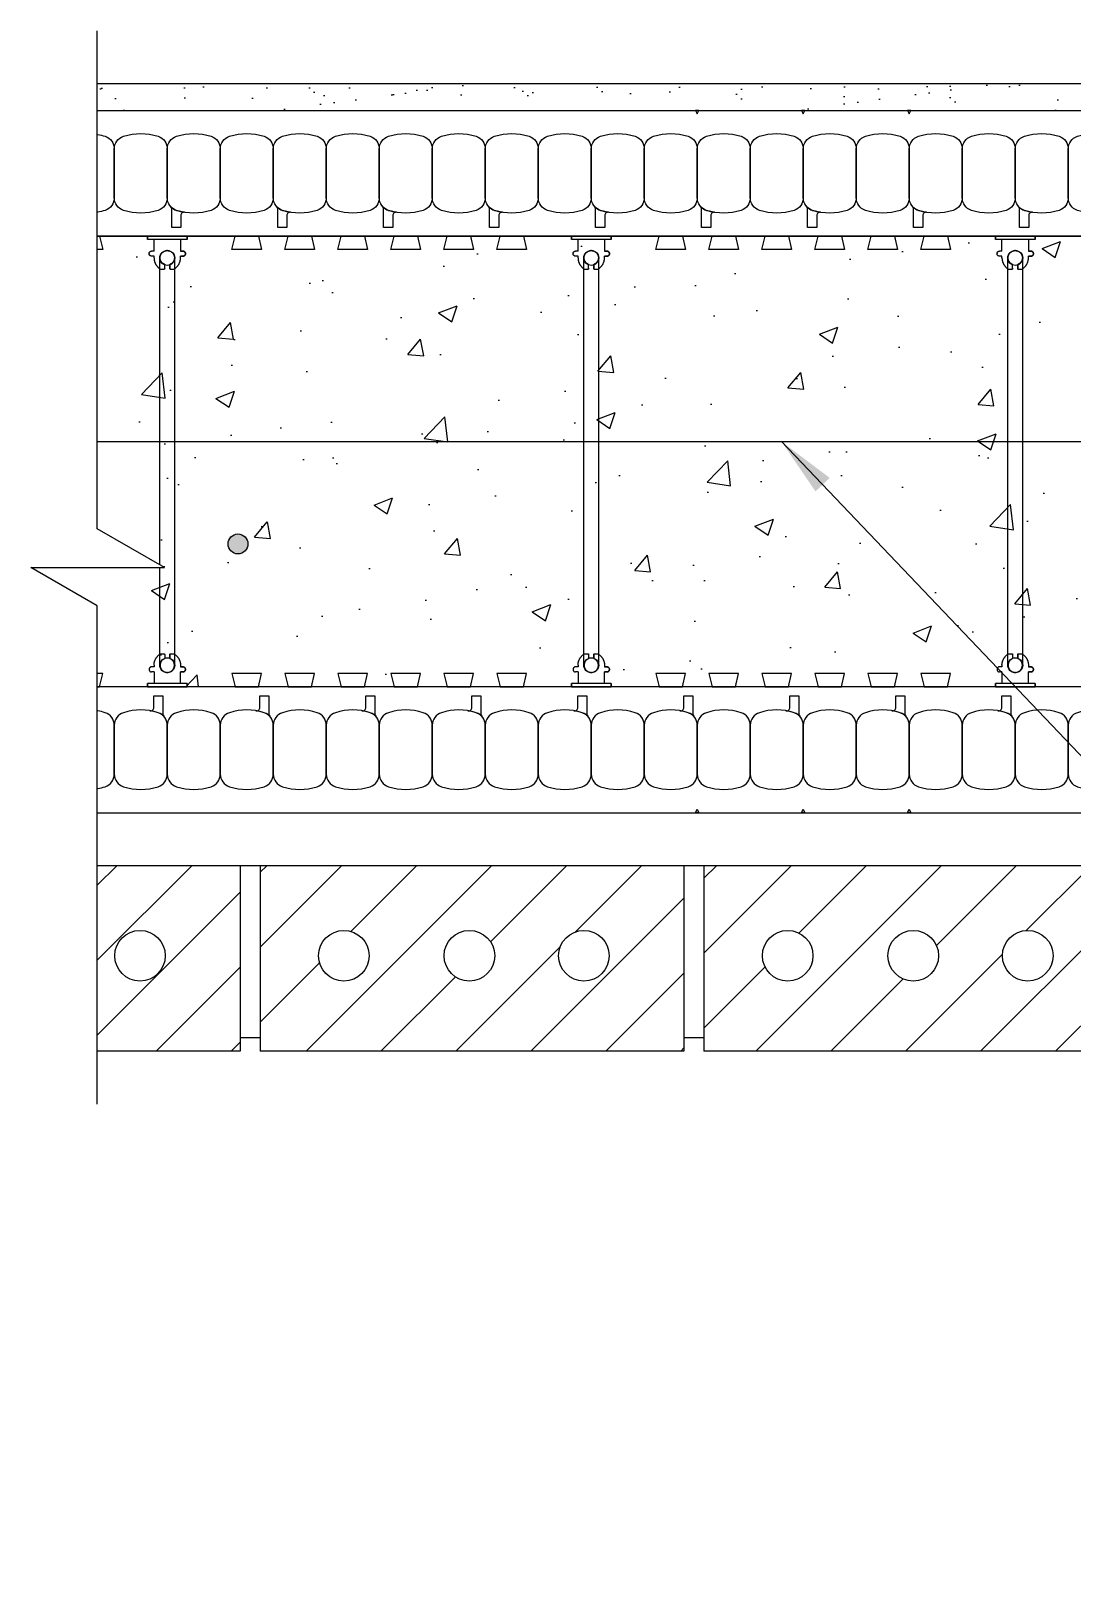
# Model space of a CAD drawing. Header units: inches. Extents: x 437.3 to 491.5, y 567.9 to 607.2.
# Drawn here: x 437.31 to 456.95, y 570.84 to 599.97 of the extents above; entities that cross this region are included whole.
import ezdxf

# ---------------------------------------------------------------- set-up
doc = ezdxf.new("R2010")
doc.units = ezdxf.units.IN
doc.header["$LTSCALE"] = 0.5
doc.header["$MEASUREMENT"] = 0
for name, color, linetype in [('HATCH', 12, 'Continuous'), ('LINE18', 9, 'Continuous'), ('line25', 2, 'Continuous'), ('LINE50', 5, 'Continuous'), ('LINE65', 3, 'Continuous'), ('LINE9', 9, 'Continuous'), ('TEXT', 4, 'Continuous')]:
    doc.layers.add(name, color=color, linetype=linetype)
doc.styles.add('DIM', font='romans.shx', dxfattribs={"width": 0.7})
doc.dimstyles.new('ext_12', dxfattribs={"dimscale": 12, "dimtxt": 0.09375, "dimasz": 0.09375, "dimexe": 0.09375, "dimexo": 0.0625, "dimgap": 0.0625, "dimtad": 1, "dimdec": 1, "dimzin": 3, "dimdsep": 46, "dimlunit": 4, "dimtxsty": 'DIM', "dimcen": 0.09, "dimdle": 0.09375, "dimclrt": 4, "dimadec": 0, "dimazin": 0, "dimtfac": 1, "dimtdec": 1, "dimtmove": 2, "dimatfit": 3, "dimfxl": 0, "dimfrac": 2, "dimtolj": 1, "dimtzin": 0, "dimarcsym": 0})

# ---------------------------------------------------------------- blocks, each defined once
blk = doc.blocks.new('Connector')
blk.add_point((0.271, 0))
at = {"layer": 'LINE9'}
for p, q in [((0, 0.375), (0, -0.375)), ((0.062, -0.375), (0.062, 0.375)), ((0.281, 0.25), (0.062, 0.25))]:
    blk.add_line(p, q, dxfattribs=at)
for points, weights in [([(0.007, 0.375), (0.004, 0.375), (0, 0.375)], [1, 0.972587069138, 0.950305488115]), ([(0.327, 0.343), (0.308, 0.343), (0.281, 0.317), (0.281, 0.297)], [1, 0.85355339, 0.85355339, 1]), ([(0.328, 0.343), (0.327, 0.343), (0.327, 0.343)], [1, 0.70710678, 1]), ([(0.375, 0.297), (0.375, 0.317), (0.348, 0.343), (0.329, 0.343)], [1, 0.85355339, 0.85355339, 1]), ([(0.406, 0.25), (0.546, 0.25), (0.619, 0.131)], [0.958404415409, 0.794674173519, 0.864651571113]), ([(0.619, 0.052), (0.612, 0.049), (0.604, 0.049)], [0.83615024178, 0.892081430621, 1]), ([(0.619, -0.131), (0.546, -0.25), (0.406, -0.25)], [0.864651574428, 0.794674169686, 0.958404415195]), ([(0.604, -0.049), (0.612, -0.049), (0.619, -0.052)], [1, 0.89208144177, 0.836150253337]), ([(0, -0.375), (0.004, -0.375), (0.007, -0.375)], [0.950305488115, 0.972587069138, 1]), ([(0.281, -0.297), (0.281, -0.317), (0.308, -0.343), (0.327, -0.343)], [1, 0.85355339, 0.85355339, 1]), ([(0.327, -0.343), (0.281, -0.343), (0.281, -0.297)], [1, 0.70710678, 1]), ([(0.329, -0.343), (0.348, -0.343), (0.375, -0.317), (0.375, -0.297)], [1, 0.85355339, 0.85355339, 1]), ([(0.375, -0.297), (0.375, -0.343), (0.329, -0.343)], [1, 0.70710678, 1])]:
    blk.add_rational_spline(points, weights, degree=2, dxfattribs=at)
for points, degree in [([(0, 0.375), (0.002, 0.375), (0.005, 0.375), (0.007, 0.375)], 3), ([(0.007, 0.375), (0.021, 0.375), (0.051, 0.375), (0.062, 0.375), (0.062, 0.375)], 3), ([(0.281, 0.25), (0.281, 0.297)], 1), ([(0.327, 0.343), (0.327, 0.343), (0.328, 0.343), (0.328, 0.343)], 3), ([(0.328, 0.343), (0.329, 0.343), (0.329, 0.343), (0.329, 0.343)], 3), ([(0.375, 0.25), (0.375, 0.297)], 1), ([(0.406, 0.25), (0.375, 0.25)], 1), ([(0.406, 0.25), (0.406, 0.25)], 1), ([(0.406, 0.25), (0.406, 0.25)], 1), ([(0.406, 0.25), (0.406, 0.25)], 1), ([(0.406, 0.25), (0.406, 0.25)], 1), ([(0.406, 0.25), (0.406, 0.25)], 1), ([(0.406, 0.25), (0.406, 0.25)], 1), ([(0.406, 0.25), (0.406, 0.25)], 1), ([(0.406, 0.25), (0.406, 0.25)], 1), ([(0.406, 0.25), (0.406, 0.25)], 1), ([(0.406, 0.25), (0.406, 0.25)], 1), ([(0.406, 0.25), (0.406, 0.25)], 1), ([(0.406, 0.25), (0.406, 0.25)], 1), ([(0.406, 0.25), (0.406, 0.25)], 1), ([(0.406, 0.25), (0.406, 0.25)], 1), ([(0.406, 0.25), (0.406, 0.25)], 1), ([(0.406, 0.25), (0.406, 0.25)], 1), ([(0.406, 0.25), (0.406, 0.25)], 1), ([(0.406, 0.25), (0.406, 0.25)], 1), ([(0.406, 0.25), (0.406, 0.25)], 1), ([(0.406, 0.25), (0.406, 0.25)], 1), ([(0.406, 0.25), (0.406, 0.25)], 1), ([(0.406, 0.25), (0.406, 0.25)], 1), ([(0.406, 0.25), (0.406, 0.25)], 1), ([(0.406, 0.25), (0.406, 0.25)], 1), ([(0.604, 0.049), (0.532, 0.049)], 1), ([(0.532, 0.049), (0.532, 0.049)], 1), ([(0.532, 0.049), (0.532, 0.049)], 1), ([(0.532, 0.049), (0.532, 0.049)], 1), ([(0.532, 0.049), (0.532, 0.049)], 1), ([(0.532, 0.049), (0.532, 0.049)], 1), ([(0.532, 0.049), (0.532, 0.049)], 1), ([(0.532, 0.049), (0.532, 0.049)], 1), ([(0.532, 0.049), (0.532, 0.049)], 1), ([(0.532, 0.049), (0.532, 0.049)], 1), ([(0.532, 0.049), (0.532, 0.049)], 1), ([(0.604, 0.049), (0.609, 0.049), (0.614, 0.05), (0.619, 0.052)], 3), ([(0.604, 0.049), (0.604, 0.049)], 1), ([(0.604, 0.049), (0.604, 0.049)], 1), ([(0.604, 0.049), (0.604, 0.049)], 1), ([(0.604, 0.049), (0.604, 0.049)], 1), ([(0.619, 0.131), (0.619, 0.052)], 1), ([(0.619, 0.131), (0.619, 0.131)], 1), ([(0.619, 0.131), (0.619, 0.131)], 1), ([(0.619, 0.131), (0.619, 0.131)], 1), ([(0.619, 0.131), (0.619, 0.131)], 1), ([(0.062, -0.25), (0.281, -0.25)], 1), ([(0.281, -0.297), (0.281, -0.25)], 1), ([(0.281, -0.25), (0.281, -0.297)], 1), ([(0.375, -0.25), (0.375, -0.297)], 1), ([(0.375, -0.297), (0.375, -0.25)], 1), ([(0.406, -0.25), (0.375, -0.25)], 1), ([(0.406, -0.25), (0.406, -0.25)], 1), ([(0.406, -0.25), (0.406, -0.25)], 1), ([(0.406, -0.25), (0.406, -0.25)], 1), ([(0.406, -0.25), (0.406, -0.25)], 1), ([(0.406, -0.25), (0.406, -0.25)], 1), ([(0.406, -0.25), (0.406, -0.25)], 1), ([(0.406, -0.25), (0.406, -0.25)], 1), ([(0.406, -0.25), (0.406, -0.25)], 1), ([(0.406, -0.25), (0.406, -0.25)], 1), ([(0.406, -0.25), (0.406, -0.25)], 1), ([(0.406, -0.25), (0.406, -0.25)], 1), ([(0.532, -0.049), (0.604, -0.049)], 1), ([(0.604, -0.049), (0.58, -0.049), (0.556, -0.049), (0.532, -0.049)], 3), ([(0.532, -0.049), (0.532, -0.049)], 1), ([(0.532, -0.049), (0.532, -0.049)], 1), ([(0.532, -0.049), (0.532, -0.049)], 1), ([(0.532, -0.049), (0.532, -0.049)], 1), ([(0.619, -0.052), (0.614, -0.05), (0.609, -0.049), (0.604, -0.049)], 3), ([(0.604, -0.049), (0.604, -0.049)], 1), ([(0.604, -0.049), (0.604, -0.049)], 1), ([(0.604, -0.049), (0.604, -0.049)], 1), ([(0.604, -0.049), (0.604, -0.049)], 1), ([(0.604, -0.049), (0.604, -0.049)], 1), ([(0.604, -0.049), (0.604, -0.049)], 1), ([(0.604, -0.049), (0.604, -0.049)], 1), ([(0.604, -0.049), (0.604, -0.049)], 1), ([(0.619, -0.052), (0.619, -0.131)], 1), ([(0.619, -0.131), (0.619, -0.131)], 1), ([(0.619, -0.131), (0.619, -0.131)], 1), ([(0.619, -0.131), (0.619, -0.131)], 1), ([(0.619, -0.131), (0.619, -0.131)], 1), ([(0.007, -0.375), (0.005, -0.375), (0.002, -0.375), (0, -0.375)], 3), ([(0.062, -0.375), (0.062, -0.375), (0.051, -0.375), (0.021, -0.375), (0.007, -0.375)], 3), ([(0.328, -0.343), (0.328, -0.343), (0.327, -0.343), (0.327, -0.343)], 3), ([(0.329, -0.343), (0.329, -0.343), (0.329, -0.343), (0.328, -0.343)], 3)]:
    blk.add_open_spline(points, degree=degree, dxfattribs=at)
for points, weights, knots in [([(0.062, 0.375), (0.062, 0.375), (0.046, 0.375), (0.03, 0.375), (0.007, 0.375)], [0.868718858569, 0.861102746415, 1, 0.861102734288, 0.868718859898], [0, 0, 0, 0.5, 0.5, 1, 1, 1]), ([(0.532, 0.049), (0.472, 0.203), (0.333, 0.113), (0.157, 0), (0.333, -0.113), (0.472, -0.203), (0.532, -0.049)], [0.899508922286, 0.599718215298, 1, 0.54226024, 1, 0.599718224335, 0.899508908749], [0, 0, 0, 0.318112, 0.318112, 0.681888, 0.681888, 1, 1, 1]), ([(0.007, -0.375), (0.03, -0.375), (0.046, -0.375), (0.062, -0.375), (0.062, -0.375)], [0.868718859319, 0.861102739573, 1, 0.861102742958, 0.868718858948], [0, 0, 0, 0.5, 0.5, 1, 1, 1])]:
    blk.add_rational_spline(points, weights, degree=2, knots=knots, dxfattribs=at)

msp = doc.modelspace()

# ---------------------------------------------------------------- hatches: boundary and pattern name
at = {"layer": 'HATCH'}
h = msp.add_hatch(dxfattribs=at)
h.set_pattern_fill('AR-SAND', color=256, scale=0.5, style=0)
h.set_pattern_definition([(37.5, (-2438.197, 139.0355), (-0.03149668, 0.96341188), [0, -0.76, 0, -0.85, 0, -0.8125]), (7.5, (-2438.197, 139.0355), (0.88488835, 1.41107303), [0, -0.41, 0, -0.685, 0, -0.2625]), (327.5, (-2438.812, 139.0355), (1.55707093, 0.00282953), [0, -0.25, 0, -0.9, 0, -1.175]), (317.5, (-2438.812, 139.0355), (1.5030633, 0.4388378), [0, -0.125, 0, -0.59, 0, -0.675])])
h.paths.add_polyline_path([(455.281, 598.972), (449.596, 598.972), (449.596, 598.472), (455.281, 598.472)])
h.paths.add_polyline_path([(465.993, 598.972), (455.281, 598.972), (455.281, 598.472), (465.993, 598.472)])
h.paths.add_polyline_path([(438.558, 598.972), (438.558, 598.472), (449.596, 598.472), (449.596, 598.972)])
h = msp.add_hatch(dxfattribs=at)
h.set_pattern_fill('AR-CONC', color=256, scale=0.5)
h.set_pattern_definition([(50, (0, 0), (3.586301, -0.313761), [0.375, -4.125]), (355, (0, 0), (-0.693757, 3.76096), [0.3, -3.3]), (100.45144, (0.299, -0.026), (2.892544, 3.4472), [0.318701, -3.50571]), (46.1842, (0, 1), (5.336207, -0.827596), [0.5625, -6.1875]), (96.6356, (0.4447, 0.931), (4.67331, 4.870593), [0.47805, -5.25857]), (351.1842, (0, 1), (4.67331, 4.870593), [0.45, -4.95]), (21, (0.5, 0.75), (2.984535, -2.013094), [0.375, -4.125]), (326, (0.5, 0.75), (1.216577, 3.62575), [0.3, -3.3]), (71.45144, (0.7487, 0.5822), (4.201112, 1.612656), [0.318701, -3.50571]), (37.5, (0, 0), (0.0607993, 1.6644693), [0, -3.26, 0, -3.35, 0, -3.3125]), (7.5, (0, 0), (1.3153477, 1.9720586), [0, -1.91, 0, -3.185, 0, -1.2625]), (327.5, (-1.115, 0), (2.6691122, -0.1127744), [0, -1.25, 0, -3.9, 0, -5.175]), (317.5, (-1.615, 0), (2.915931, 0.500525), [0, -1.625, 0, -2.59, 0, -3.675])])
h.paths.add_polyline_path([(438.558, 596.097), (467.88, 596.097), (467.88, 587.597), (438.558, 587.597), (438.558, 589.124), (437.306, 589.847), (439.828, 589.847), (438.558, 590.58)])
h = msp.add_hatch(dxfattribs=at)
h.set_pattern_fill('ANSI31', color=256, scale=8, style=0)
h.set_pattern_definition([(45, (-13.8634, -82.1147), (-0.7071068, 0.7071068), [])])
h.paths.add_polyline_path([(441.255, 584.222), (438.558, 584.222), (438.558, 580.722), (441.255, 580.722)])
h.paths.add_polyline_path([(438.889, 582.523, -1), (439.842, 582.523, -1)], flags=16)
h.paths.add_polyline_path([(449.63, 584.222), (441.63, 584.222), (441.63, 580.722), (449.63, 580.722)])
h.paths.add_polyline_path([(445.104, 582.523, -1), (446.057, 582.523, -1)], flags=16)
h.paths.add_polyline_path([(442.735, 582.523, -1), (443.688, 582.523, -1)], flags=16)
h.paths.add_polyline_path([(447.264, 582.523, -1), (448.217, 582.523, -1)], flags=16)
h.paths.add_polyline_path([(458.005, 584.222), (450.005, 584.222), (450.005, 580.722), (458.005, 580.722)])
h.paths.add_polyline_path([(453.479, 582.523, -1), (454.432, 582.523, -1)], flags=16)
h.paths.add_polyline_path([(455.639, 582.523, -1), (456.592, 582.523, -1)], flags=16)
h.paths.add_polyline_path([(451.11, 582.523, -1), (452.063, 582.523, -1)], flags=16)
h.paths.add_polyline_path([(466.38, 584.222), (458.38, 584.222), (458.38, 580.722), (466.38, 580.722)])
h.paths.add_polyline_path([(461.854, 582.523, -1), (462.807, 582.523, -1)], flags=16)
h.paths.add_polyline_path([(459.485, 582.523, -1), (460.438, 582.523, -1)], flags=16)
h.paths.add_polyline_path([(464.014, 582.523, -1), (464.967, 582.523, -1)], flags=16)
at = {"layer": 'LINE65'}
msp.add_hatch(color=256, dxfattribs=at).paths.add_polyline_path([(441.402, 590.292, 1), (441.027, 590.292, 1)])

# ---------------------------------------------------------------- linework, layer by layer
at = {"layer": 'LINE18'}
msp.add_lwpolyline([(438.558, 579.722), (438.558, 589.124), (437.306, 589.847), (439.828, 589.847), (438.558, 590.58), (438.558, 599.972)], dxfattribs=at)
at = {"layer": 'line25'}
for p, q in [((467.88, 596.097), (438.558, 596.097)), ((467.88, 587.597), (438.558, 587.597)), ((441.255, 584.222), (441.255, 580.722)), ((441.63, 584.222), (441.63, 580.722)), ((441.63, 584.222), (441.63, 580.722)), ((449.63, 584.222), (449.63, 580.722)), ((450.005, 584.222), (450.005, 580.722)), ((450.005, 584.222), (450.005, 580.722)), ((441.63, 580.972), (441.255, 580.972)), ((450.005, 580.972), (449.63, 580.972)), ((441.255, 580.722), (438.558, 580.722)), ((449.63, 580.722), (441.63, 580.722)), ((458.005, 580.722), (450.005, 580.722))]:
    msp.add_line(p, q, dxfattribs=at)
for points in [[(438.558, 596.097), (438.599, 596.097), (438.661, 595.847), (438.558, 595.847)], [(438.567, 587.597), (438.599, 587.597), (438.661, 587.847), (438.559, 587.847)]]:
    msp.add_lwpolyline(points, dxfattribs=at)
for points in [[(441.599, 596.097), (441.661, 595.847), (441.099, 595.847), (441.161, 596.097)], [(442.599, 596.097), (442.661, 595.847), (442.099, 595.847), (442.161, 596.097)], [(443.599, 596.097), (443.661, 595.847), (443.099, 595.847), (443.161, 596.097)], [(444.599, 596.097), (444.661, 595.847), (444.099, 595.847), (444.161, 596.097)], [(445.599, 596.097), (445.661, 595.847), (445.099, 595.847), (445.161, 596.097)], [(446.599, 596.097), (446.661, 595.847), (446.099, 595.847), (446.161, 596.097)], [(449.599, 596.097), (449.661, 595.847), (449.099, 595.847), (449.161, 596.097)], [(450.599, 596.097), (450.661, 595.847), (450.099, 595.847), (450.161, 596.097)], [(451.599, 596.097), (451.661, 595.847), (451.099, 595.847), (451.161, 596.097)], [(452.599, 596.097), (452.661, 595.847), (452.099, 595.847), (452.161, 596.097)], [(453.599, 596.097), (453.661, 595.847), (453.099, 595.847), (453.161, 596.097)], [(454.599, 596.097), (454.661, 595.847), (454.099, 595.847), (454.161, 596.097)], [(441.599, 587.597), (441.661, 587.847), (441.099, 587.847), (441.161, 587.597)], [(442.599, 587.597), (442.661, 587.847), (442.099, 587.847), (442.161, 587.597)], [(443.599, 587.597), (443.661, 587.847), (443.099, 587.847), (443.161, 587.597)], [(444.599, 587.597), (444.661, 587.847), (444.099, 587.847), (444.161, 587.597)], [(445.599, 587.597), (445.661, 587.847), (445.099, 587.847), (445.161, 587.597)], [(446.599, 587.597), (446.661, 587.847), (446.099, 587.847), (446.161, 587.597)], [(449.599, 587.597), (449.661, 587.847), (449.099, 587.847), (449.161, 587.597)], [(450.599, 587.597), (450.661, 587.847), (450.099, 587.847), (450.161, 587.597)], [(451.599, 587.597), (451.661, 587.847), (451.099, 587.847), (451.161, 587.597)], [(452.599, 587.597), (452.661, 587.847), (452.099, 587.847), (452.161, 587.597)], [(453.599, 587.597), (453.661, 587.847), (453.099, 587.847), (453.161, 587.597)], [(454.599, 587.597), (454.661, 587.847), (454.099, 587.847), (454.161, 587.597)]]:
    msp.add_lwpolyline(points, close=True, dxfattribs=at)
at = {"layer": 'line25', "flags": 128}
msp.add_lwpolyline([(466.38, 584.222), (438.558, 584.222)], dxfattribs=at)
at = {"layer": 'line25'}
for centre in [(439.366, 582.523), (443.212, 582.523), (445.581, 582.523), (447.741, 582.523), (451.587, 582.523), (453.956, 582.523), (456.116, 582.523)]:
    msp.add_circle(centre, 0.477, dxfattribs=at)
at = {"layer": 'LINE50'}
for p, q in [((438.567, 598.472), (467.88, 598.472)), ((438.567, 585.222), (467.88, 585.222))]:
    msp.add_line(p, q, dxfattribs=at)
at = {"layer": 'LINE65', "flags": 128}
msp.add_lwpolyline([(438.558, 592.225), (466.38, 592.225)], dxfattribs=at)
at = {"layer": 'LINE65'}
msp.add_circle((441.214, 590.292), 0.188, dxfattribs=at)
at = {"layer": 'LINE9'}
for p, q in [((439.739, 589.898), (439.739, 595.689)), ((440.021, 588.003), (440.021, 595.689)), ((447.739, 588.003), (447.739, 595.689)), ((448.021, 588.003), (448.021, 595.689)), ((455.739, 588.003), (455.739, 595.689)), ((456.021, 588.003), (456.021, 595.689)), ((439.739, 588.003), (439.739, 589.847))]:
    msp.add_line(p, q, dxfattribs=at)
at = {"layer": 'LINE9', "flags": 128}
msp.add_lwpolyline([(467.88, 598.472), (468.255, 598.472), (468.255, 598.972), (438.558, 598.972)], dxfattribs=at)
at = {"layer": 'LINE9'}
for points in [[(449.849, 598.472), (449.88, 598.407), (449.911, 598.472)], [(451.849, 598.472), (451.88, 598.407), (451.911, 598.472)], [(453.849, 598.472), (453.88, 598.407), (453.911, 598.472)], [(438.558, 596.097), (467.88, 596.097), (467.88, 587.597), (438.558, 587.597), (438.558, 589.124), (437.306, 589.847), (439.828, 589.847), (438.558, 590.58)], [(449.849, 585.222), (449.88, 585.286), (449.911, 585.222)], [(451.849, 585.222), (451.88, 585.286), (451.911, 585.222)], [(453.849, 585.222), (453.88, 585.286), (453.911, 585.222)]]:
    msp.add_lwpolyline(points, close=True, dxfattribs=at)
for points in [[(438.567, 598.018, -0.03389), (438.707, 597.983, -0.325305), (438.88, 597.745), (438.88, 596.824, -0.325305), (438.707, 596.586, -0.03389), (438.567, 596.551)], [(438.567, 585.676, 0.03389), (438.707, 585.711, 0.325305), (438.88, 585.949), (438.88, 586.87, 0.325305), (438.707, 587.108, 0.03389), (438.567, 587.143, 0.03389)]]:
    msp.add_lwpolyline(points, format="xyb", dxfattribs=at)
for points in [[(439.707, 596.586, -0.157671), (439.053, 596.586, -0.325305), (438.88, 596.824), (438.88, 597.745, -0.325305), (439.053, 597.983, -0.157671), (439.707, 597.983, -0.325305), (439.88, 597.745), (439.88, 596.824, -0.325305)], [(440.707, 596.586, -0.157671), (440.053, 596.586, -0.325305), (439.88, 596.824), (439.88, 597.745, -0.325305), (440.053, 597.983, -0.157671), (440.707, 597.983, -0.325305), (440.88, 597.745), (440.88, 596.824, -0.325305)], [(441.707, 596.586, -0.157671), (441.053, 596.586, -0.325305), (440.88, 596.824), (440.88, 597.745, -0.325305), (441.053, 597.983, -0.157671), (441.707, 597.983, -0.325305), (441.88, 597.745), (441.88, 596.824, -0.325305)], [(442.707, 596.586, -0.157671), (442.053, 596.586, -0.325305), (441.88, 596.824), (441.88, 597.745, -0.325305), (442.053, 597.983, -0.157671), (442.707, 597.983, -0.325305), (442.88, 597.745), (442.88, 596.824, -0.325305)], [(443.707, 596.586, -0.157671), (443.053, 596.586, -0.325305), (442.88, 596.824), (442.88, 597.745, -0.325305), (443.053, 597.983, -0.157671), (443.707, 597.983, -0.325305), (443.88, 597.745), (443.88, 596.824, -0.325305)], [(444.707, 596.586, -0.157671), (444.053, 596.586, -0.325305), (443.88, 596.824), (443.88, 597.745, -0.325305), (444.053, 597.983, -0.157671), (444.707, 597.983, -0.325305), (444.88, 597.745), (444.88, 596.824, -0.325305)], [(445.707, 596.586, -0.157671), (445.053, 596.586, -0.325305), (444.88, 596.824), (444.88, 597.745, -0.325305), (445.053, 597.983, -0.157671), (445.707, 597.983, -0.325305), (445.88, 597.745), (445.88, 596.824, -0.325305)], [(446.707, 596.586, -0.157671), (446.053, 596.586, -0.325305), (445.88, 596.824), (445.88, 597.745, -0.325305), (446.053, 597.983, -0.157671), (446.707, 597.983, -0.325305), (446.88, 597.745), (446.88, 596.824, -0.325305)], [(447.707, 596.586, -0.157671), (447.053, 596.586, -0.325305), (446.88, 596.824), (446.88, 597.745, -0.325305), (447.053, 597.983, -0.157671), (447.707, 597.983, -0.325305), (447.88, 597.745), (447.88, 596.824, -0.325305)], [(448.707, 596.586, -0.157671), (448.053, 596.586, -0.325305), (447.88, 596.824), (447.88, 597.745, -0.325305), (448.053, 597.983, -0.157671), (448.707, 597.983, -0.325305), (448.88, 597.745), (448.88, 596.824, -0.325305)], [(449.707, 596.586, -0.157671), (449.053, 596.586, -0.325305), (448.88, 596.824), (448.88, 597.745, -0.325305), (449.053, 597.983, -0.157671), (449.707, 597.983, -0.325305), (449.88, 597.745), (449.88, 596.824, -0.325305)], [(450.707, 596.586, -0.157671), (450.053, 596.586, -0.325305), (449.88, 596.824), (449.88, 597.745, -0.325305), (450.053, 597.983, -0.157671), (450.707, 597.983, -0.325305), (450.88, 597.745), (450.88, 596.824, -0.325305)], [(451.707, 596.586, -0.157671), (451.053, 596.586, -0.325305), (450.88, 596.824), (450.88, 597.745, -0.325305), (451.053, 597.983, -0.157671), (451.707, 597.983, -0.325305), (451.88, 597.745), (451.88, 596.824, -0.325305)], [(452.707, 596.586, -0.157671), (452.053, 596.586, -0.325305), (451.88, 596.824), (451.88, 597.745, -0.325305), (452.053, 597.983, -0.157671), (452.707, 597.983, -0.325305), (452.88, 597.745), (452.88, 596.824, -0.325305)], [(453.707, 596.586, -0.157671), (453.053, 596.586, -0.325305), (452.88, 596.824), (452.88, 597.745, -0.325305), (453.053, 597.983, -0.157671), (453.707, 597.983, -0.325305), (453.88, 597.745), (453.88, 596.824, -0.325305)], [(454.707, 596.586, -0.157671), (454.053, 596.586, -0.325305), (453.88, 596.824), (453.88, 597.745, -0.325305), (454.053, 597.983, -0.157671), (454.707, 597.983, -0.325305), (454.88, 597.745), (454.88, 596.824, -0.325305)], [(455.707, 596.586, -0.157671), (455.053, 596.586, -0.325305), (454.88, 596.824), (454.88, 597.745, -0.325305), (455.053, 597.983, -0.157671), (455.707, 597.983, -0.325305), (455.88, 597.745), (455.88, 596.824, -0.325305)], [(456.707, 596.586, -0.157671), (456.053, 596.586, -0.325305), (455.88, 596.824), (455.88, 597.745, -0.325305), (456.053, 597.983, -0.157671), (456.707, 597.983, -0.325305), (456.88, 597.745), (456.88, 596.824, -0.325305)], [(457.707, 596.586, -0.157671), (457.053, 596.586, -0.325305), (456.88, 596.824), (456.88, 597.745, -0.325305), (457.053, 597.983, -0.157671), (457.707, 597.983, -0.325305), (457.88, 597.745), (457.88, 596.824, -0.325305)], [(440.053, 596.586, 0.037267), (440.207, 596.549, 0.463036), (440.134, 596.487), (440.134, 596.265), (439.963, 596.265), (439.963, 596.611, 0.189002), (439.947, 596.654, 0.128407)], [(442.053, 596.586, 0.037267), (442.207, 596.549, 0.463036), (442.134, 596.487), (442.134, 596.265), (441.963, 596.265), (441.963, 596.611, 0.189002), (441.947, 596.654, 0.128407)], [(444.053, 596.586, 0.037267), (444.207, 596.549, 0.463036), (444.134, 596.487), (444.134, 596.265), (443.963, 596.265), (443.963, 596.611, 0.189002), (443.947, 596.654, 0.128407)], [(446.053, 596.586, 0.037267), (446.207, 596.549, 0.463036), (446.134, 596.487), (446.134, 596.265), (445.963, 596.265), (445.963, 596.611, 0.189002), (445.947, 596.654, 0.128407)], [(448.053, 596.586, 0.037267), (448.207, 596.549, 0.463036), (448.134, 596.487), (448.134, 596.265), (447.963, 596.265), (447.963, 596.611, 0.189002), (447.947, 596.654, 0.128407)], [(450.053, 596.586, 0.037267), (450.207, 596.549, 0.463036), (450.134, 596.487), (450.134, 596.265), (449.963, 596.265), (449.963, 596.611, 0.189002), (449.947, 596.654, 0.128407)], [(452.053, 596.586, 0.037267), (452.207, 596.549, 0.463036), (452.134, 596.487), (452.134, 596.265), (451.963, 596.265), (451.963, 596.611, 0.189002), (451.947, 596.654, 0.128407)], [(454.053, 596.586, 0.037267), (454.207, 596.549, 0.463036), (454.134, 596.487), (454.134, 596.265), (453.963, 596.265), (453.963, 596.611, 0.189002), (453.947, 596.654, 0.128407)], [(456.053, 596.586, 0.037267), (456.207, 596.549, 0.463036), (456.134, 596.487), (456.134, 596.265), (455.963, 596.265), (455.963, 596.611, 0.189002), (455.947, 596.654, 0.128407)], [(439.707, 587.108, 0.037267), (439.553, 587.145, 0.463036), (439.626, 587.207), (439.626, 587.428), (439.797, 587.428), (439.797, 587.082, 0.189002), (439.813, 587.04, 0.128407)], [(441.707, 587.108, 0.037267), (441.553, 587.145, 0.463036), (441.626, 587.207), (441.626, 587.428), (441.797, 587.428), (441.797, 587.082, 0.189002), (441.813, 587.04, 0.128407)], [(443.707, 587.108, 0.037267), (443.553, 587.145, 0.463036), (443.626, 587.207), (443.626, 587.428), (443.797, 587.428), (443.797, 587.082, 0.189002), (443.813, 587.04, 0.128407)], [(445.707, 587.108, 0.037267), (445.553, 587.145, 0.463036), (445.626, 587.207), (445.626, 587.428), (445.797, 587.428), (445.797, 587.082, 0.189002), (445.813, 587.04, 0.128407)], [(447.707, 587.108, 0.037267), (447.553, 587.145, 0.463036), (447.626, 587.207), (447.626, 587.428), (447.797, 587.428), (447.797, 587.082, 0.189002), (447.813, 587.04, 0.128407)], [(449.707, 587.108, 0.037267), (449.553, 587.145, 0.463036), (449.626, 587.207), (449.626, 587.428), (449.797, 587.428), (449.797, 587.082, 0.189002), (449.813, 587.04, 0.128407)], [(451.707, 587.108, 0.037267), (451.553, 587.145, 0.463036), (451.626, 587.207), (451.626, 587.428), (451.797, 587.428), (451.797, 587.082, 0.189002), (451.813, 587.04, 0.128407)], [(453.707, 587.108, 0.037267), (453.553, 587.145, 0.463036), (453.626, 587.207), (453.626, 587.428), (453.797, 587.428), (453.797, 587.082, 0.189002), (453.813, 587.04, 0.128407)], [(455.707, 587.108, 0.037267), (455.553, 587.145, 0.463036), (455.626, 587.207), (455.626, 587.428), (455.797, 587.428), (455.797, 587.082, 0.189002), (455.813, 587.04, 0.128407)], [(439.707, 587.108, 0.157671), (439.053, 587.108, 0.325305), (438.88, 586.87), (438.88, 585.949, 0.325305), (439.053, 585.711, 0.157671), (439.707, 585.711, 0.325305), (439.88, 585.949), (439.88, 586.87, 0.325305)], [(440.707, 587.108, 0.157671), (440.053, 587.108, 0.325305), (439.88, 586.87), (439.88, 585.949, 0.325305), (440.053, 585.711, 0.157671), (440.707, 585.711, 0.325305), (440.88, 585.949), (440.88, 586.87, 0.325305)], [(441.707, 587.108, 0.157671), (441.053, 587.108, 0.325305), (440.88, 586.87), (440.88, 585.949, 0.325305), (441.053, 585.711, 0.157671), (441.707, 585.711, 0.325305), (441.88, 585.949), (441.88, 586.87, 0.325305)], [(442.707, 587.108, 0.157671), (442.053, 587.108, 0.325305), (441.88, 586.87), (441.88, 585.949, 0.325305), (442.053, 585.711, 0.157671), (442.707, 585.711, 0.325305), (442.88, 585.949), (442.88, 586.87, 0.325305)], [(443.707, 587.108, 0.157671), (443.053, 587.108, 0.325305), (442.88, 586.87), (442.88, 585.949, 0.325305), (443.053, 585.711, 0.157671), (443.707, 585.711, 0.325305), (443.88, 585.949), (443.88, 586.87, 0.325305)], [(444.707, 587.108, 0.157671), (444.053, 587.108, 0.325305), (443.88, 586.87), (443.88, 585.949, 0.325305), (444.053, 585.711, 0.157671), (444.707, 585.711, 0.325305), (444.88, 585.949), (444.88, 586.87, 0.325305)], [(445.707, 587.108, 0.157671), (445.053, 587.108, 0.325305), (444.88, 586.87), (444.88, 585.949, 0.325305), (445.053, 585.711, 0.157671), (445.707, 585.711, 0.325305), (445.88, 585.949), (445.88, 586.87, 0.325305)], [(446.707, 587.108, 0.157671), (446.053, 587.108, 0.325305), (445.88, 586.87), (445.88, 585.949, 0.325305), (446.053, 585.711, 0.157671), (446.707, 585.711, 0.325305), (446.88, 585.949), (446.88, 586.87, 0.325305)], [(447.707, 587.108, 0.157671), (447.053, 587.108, 0.325305), (446.88, 586.87), (446.88, 585.949, 0.325305), (447.053, 585.711, 0.157671), (447.707, 585.711, 0.325305), (447.88, 585.949), (447.88, 586.87, 0.325305)], [(448.707, 587.108, 0.157671), (448.053, 587.108, 0.325305), (447.88, 586.87), (447.88, 585.949, 0.325305), (448.053, 585.711, 0.157671), (448.707, 585.711, 0.325305), (448.88, 585.949), (448.88, 586.87, 0.325305)], [(449.707, 587.108, 0.157671), (449.053, 587.108, 0.325305), (448.88, 586.87), (448.88, 585.949, 0.325305), (449.053, 585.711, 0.157671), (449.707, 585.711, 0.325305), (449.88, 585.949), (449.88, 586.87, 0.325305)], [(450.707, 587.108, 0.157671), (450.053, 587.108, 0.325305), (449.88, 586.87), (449.88, 585.949, 0.325305), (450.053, 585.711, 0.157671), (450.707, 585.711, 0.325305), (450.88, 585.949), (450.88, 586.87, 0.325305)], [(451.707, 587.108, 0.157671), (451.053, 587.108, 0.325305), (450.88, 586.87), (450.88, 585.949, 0.325305), (451.053, 585.711, 0.157671), (451.707, 585.711, 0.325305), (451.88, 585.949), (451.88, 586.87, 0.325305)], [(452.707, 587.108, 0.157671), (452.053, 587.108, 0.325305), (451.88, 586.87), (451.88, 585.949, 0.325305), (452.053, 585.711, 0.157671), (452.707, 585.711, 0.325305), (452.88, 585.949), (452.88, 586.87, 0.325305)], [(453.707, 587.108, 0.157671), (453.053, 587.108, 0.325305), (452.88, 586.87), (452.88, 585.949, 0.325305), (453.053, 585.711, 0.157671), (453.707, 585.711, 0.325305), (453.88, 585.949), (453.88, 586.87, 0.325305)], [(454.707, 587.108, 0.157671), (454.053, 587.108, 0.325305), (453.88, 586.87), (453.88, 585.949, 0.325305), (454.053, 585.711, 0.157671), (454.707, 585.711, 0.325305), (454.88, 585.949), (454.88, 586.87, 0.325305)], [(455.707, 587.108, 0.157671), (455.053, 587.108, 0.325305), (454.88, 586.87), (454.88, 585.949, 0.325305), (455.053, 585.711, 0.157671), (455.707, 585.711, 0.325305), (455.88, 585.949), (455.88, 586.87, 0.325305)], [(456.707, 587.108, 0.157671), (456.053, 587.108, 0.325305), (455.88, 586.87), (455.88, 585.949, 0.325305), (456.053, 585.711, 0.157671), (456.707, 585.711, 0.325305), (456.88, 585.949), (456.88, 586.87, 0.325305)], [(457.707, 587.108, 0.157671), (457.053, 587.108, 0.325305), (456.88, 586.87), (456.88, 585.949, 0.325305), (457.053, 585.711, 0.157671), (457.707, 585.711, 0.325305), (457.88, 585.949), (457.88, 586.87, 0.325305)]]:
    msp.add_lwpolyline(points, format="xyb", close=True, dxfattribs=at)
for centre in [(439.88, 595.689), (447.88, 595.689), (455.88, 595.689), (439.88, 588.003), (447.88, 588.003), (455.88, 588.003)]:
    msp.add_circle(centre, 0.141, dxfattribs=at)

# ---------------------------------------------------------------- block references
at = {"xscale": -1, "rotation": 90}
for p in [(439.88, 596.097), (447.88, 596.097), (455.88, 596.097)]:
    msp.add_blockref('Connector', p, dxfattribs=at)
at = {"rotation": 90}
msp.add_blockref('Connector', (455.88, 587.597), dxfattribs=at)
at = {"layer": 'LINE9', "rotation": 90}
for p in [(439.88, 587.597), (447.88, 587.597)]:
    msp.add_blockref('Connector', p, dxfattribs=at)

# ---------------------------------------------------------------- leaders
at = {"layer": 'TEXT'}
msp.add_leader([(451.469, 592.225), (471.853, 570.837), (484.617, 570.837)], dimstyle='ext_12', dxfattribs=at)

doc.saveas('drawing.dxf')
